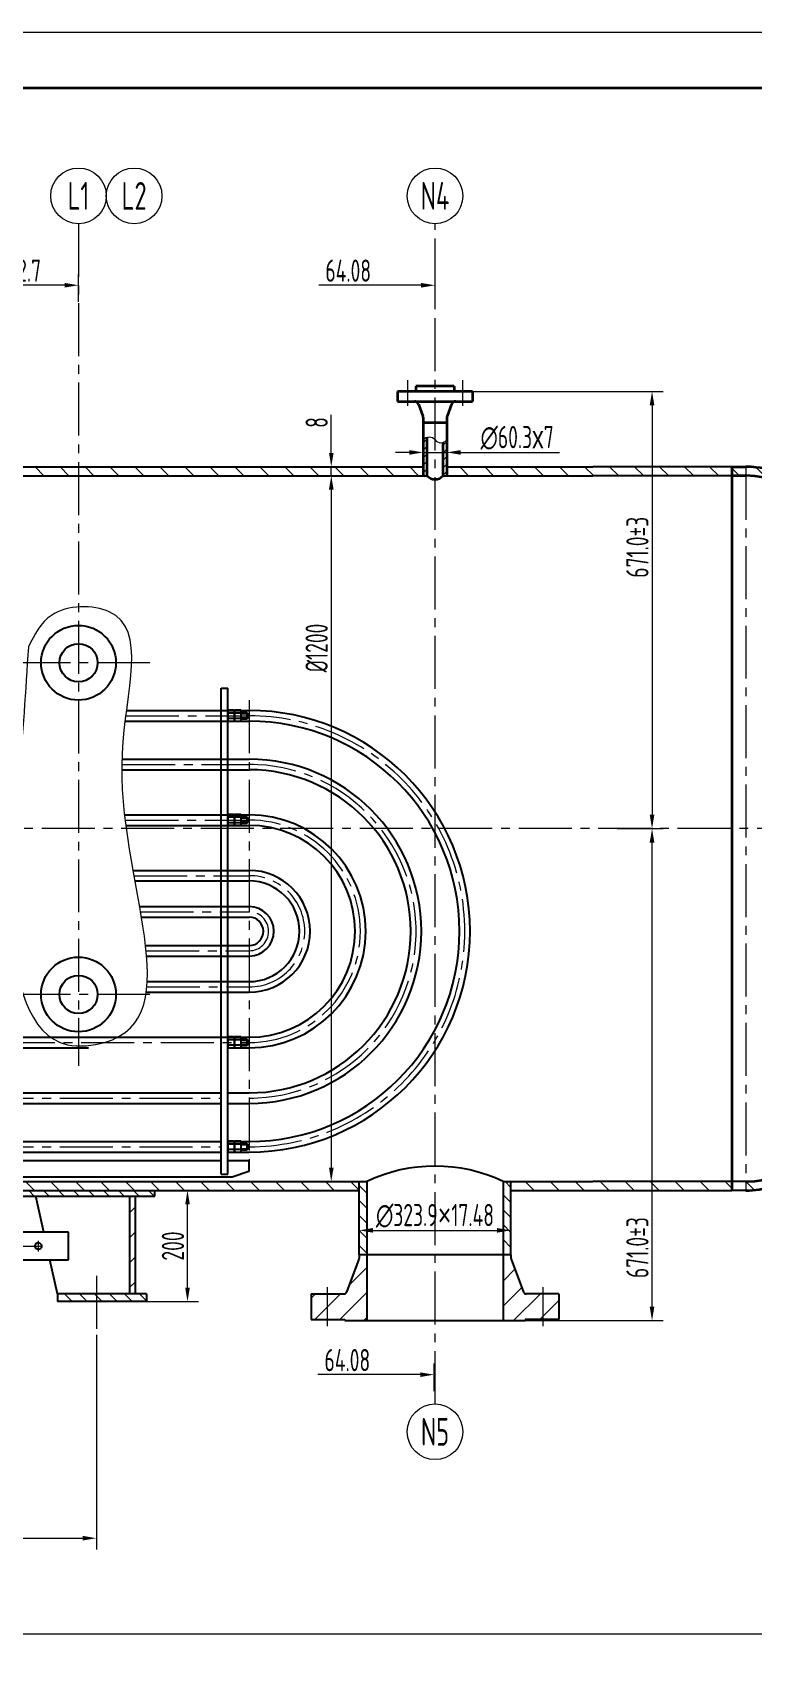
# Model space of a CAD drawing. Header units: millimetres. Extents: x 5765 to 6606, y -201 to 393.
# Drawn here: x 6195.1 to 6324.5, y 100.5 to 393.4 of the extents above; entities that cross this region are included whole.
import ezdxf
from ezdxf.enums import TextEntityAlignment as Align

# ---------------------------------------------------------------- set-up
doc = ezdxf.new("R2010")
doc.units = ezdxf.units.MM
doc.linetypes.add('CENTER2', pattern=[28.575, 19.05, -3.175, 3.175, -3.175])
for name, color, linetype, lineweight in [('1粗实线', 7, 'Continuous', 35), ('2细实线', 3, 'Continuous', 13), ('3中心线', 1, 'CENTER2', 13), ('6剖面线', 6, 'Continuous', 13), ('7文本', 2, 'Continuous', 13), ('8标注', 3, 'Continuous', 13), ('9图表', 4, 'Continuous', 13)]:
    doc.layers.add(name, color=color, linetype=linetype, lineweight=lineweight)
doc.styles.add('lanpec', font='bpec_e.shx', dxfattribs={"width": 0.75, "bigfont": 'hztxt.shx'})
doc.styles.add('lanpec-dim', font='bpec_e.shx', dxfattribs={"width": 0.75})
doc.dimstyles.new('lanpec', dxfattribs={"dimtxt": 4, "dimasz": 2.5, "dimexe": 2, "dimexo": 0, "dimtad": 1, "dimdsep": 46, "dimtxsty": 'lanpec-dim', "dimcen": 2.5, "dimclrd": 256, "dimclre": 256, "dimclrt": 256, "dimazin": 0, "dimtfac": 1, "dimtmove": 0, "dimatfit": 3, "dimfxl": 1, "dimlwd": -1, "dimlwe": -1, "dimarcsym": 0})
doc.dimstyles.new('lanpec$0', dxfattribs={"dimscale": 10, "dimtxt": 4, "dimasz": 2.5, "dimexe": 2, "dimexo": 0, "dimtad": 1, "dimdec": 1, "dimdsep": 46, "dimtxsty": 'lanpec-dim', "dimcen": 0.09, "dimclrd": 256, "dimclre": 256, "dimclrt": 256, "dimadec": 1, "dimazin": 0, "dimtfac": 0.707, "dimtdec": 1, "dimtmove": 0, "dimatfit": 3, "dimfxl": 1, "dimarcsym": 0})
pattern_1 = [(135, (0, -8.76), (-2.245064, -2.245064), [])]

# ---------------------------------------------------------------- blocks, each defined once
blk = doc.blocks.new('A1')
at = {"layer": '1粗实线'}
blk.add_lwpolyline([(-816, 10), (-10, 10), (-10, 584), (-816, 584)], close=True, dxfattribs=at)
at = {"layer": '9图表'}
blk.add_lwpolyline([(-841, 0), (0, 0), (0, 594), (-841, 594)], close=True, dxfattribs=at)
blk = doc.blocks.new('*D47')
at = {"layer": '8标注', "transparency": 16777216}
for p, q in [((6356.62, 250.3), (6356.62, 103.48)), ((5880.91, 231.84), (5880.91, 103.48)), ((5883.41, 105.48), (6354.12, 105.48))]:
    blk.add_line(p, q, dxfattribs=at)
for points in [[(5883.41, 105.9), (5883.41, 105.06), (5880.91, 105.48)], [(6354.12, 105.9), (6354.12, 105.06), (6356.62, 105.48)]]:
    blk.add_solid(points, dxfattribs=at)
at = {"layer": 'Defpoints', "color": 0, "transparency": 16777216}
for p in [(6356.62, 250.3), (5880.91, 231.84), (6356.62, 105.48)]:
    blk.add_point(p, dxfattribs=at)
at = {"layer": '8标注', "transparency": 16777216, "insert": (6118.76, 108.11), "char_height": 4, "attachment_point": 5, "style": 'lanpec-dim'}
blk.add_mtext('7701.343', dxfattribs=at)
blk = doc.blocks.new('*D48')
at = {"layer": '8标注', "transparency": 16777216}
for p, q in [((6248.79, 313.76), (6250.79, 313.76)), ((6248.79, 311.26), (6248.79, 189.34)), ((6248.79, 186.84), (6250.79, 186.84))]:
    blk.add_line(p, q, dxfattribs=at)
for points in [[(6248.38, 311.26), (6249.21, 311.26), (6248.79, 313.76)], [(6248.38, 189.34), (6249.21, 189.34), (6248.79, 186.84)]]:
    blk.add_solid(points, dxfattribs=at)
at = {"layer": 'Defpoints', "color": 0, "transparency": 16777216}
for p in [(6248.79, 313.76), (6248.79, 186.84), (6248.79, 186.84)]:
    blk.add_point(p, dxfattribs=at)
at = {"layer": '8标注', "transparency": 16777216, "insert": (6246.17, 282.78), "char_height": 4, "attachment_point": 5, "rotation": 90, "style": 'lanpec-dim'}
blk.add_mtext('%%C1200', dxfattribs=at)
blk = doc.blocks.new('*D51')
at = {"layer": '8标注', "transparency": 16777216}
for p, q in [((6253.79, 178.06), (6253.79, 180.06)), ((6281.09, 176.67), (6281.09, 180.06)), ((6256.29, 178.06), (6278.59, 178.06))]:
    blk.add_line(p, q, dxfattribs=at)
for points in [[(6256.29, 178.47), (6256.29, 177.64), (6253.79, 178.06)], [(6278.59, 178.47), (6278.59, 177.64), (6281.09, 178.06)]]:
    blk.add_solid(points, dxfattribs=at)
at = {"layer": 'Defpoints', "color": 0, "transparency": 16777216}
for p in [(6253.79, 178.06), (6281.09, 178.06), (6281.09, 176.67)]:
    blk.add_point(p, dxfattribs=at)
at = {"layer": '8标注', "transparency": 16777216, "insert": (6267.44, 180.68), "char_height": 4, "attachment_point": 5, "style": 'lanpec-dim'}
blk.add_mtext('∅323.9{\\fArial|b0|i0|c0|p34;×}17.48', dxfattribs=at)
blk = doc.blocks.new('*D53')
at = {"layer": '8标注', "transparency": 16777216}
for p, q in [((6248.79, 317.86), (6248.79, 324.73)), ((6253.32, 315.36), (6246.79, 315.36)), ((6252.79, 313.76), (6246.79, 313.76)), ((6248.79, 313.76), (6248.79, 315.36)), ((6248.79, 311.26), (6248.79, 308.76))]:
    blk.add_line(p, q, dxfattribs=at)
for points in [[(6248.38, 317.86), (6249.21, 317.86), (6248.79, 315.36)], [(6248.38, 311.26), (6249.21, 311.26), (6248.79, 313.76)]]:
    blk.add_solid(points, dxfattribs=at)
at = {"layer": 'Defpoints', "color": 0, "transparency": 16777216}
for p in [(6248.79, 315.36), (6252.79, 313.76), (6253.32, 315.36)]:
    blk.add_point(p, dxfattribs=at)
at = {"layer": '8标注', "transparency": 16777216, "insert": (6246.17, 323.33), "char_height": 4, "attachment_point": 5, "rotation": 90, "style": 'lanpec-dim'}
blk.add_mtext('8', dxfattribs=at)
blk = doc.blocks.new('管口号')
at = {"layer": '2细实线'}
blk.add_circle((0, 5), 5, dxfattribs=at)
at = {"layer": '7文本', "style": 'lanpec', "width": 0.75}
blk.add_attdef('N', text='', height=5, dxfattribs=at).set_placement((0, 5), align=Align.MIDDLE_CENTER)
blk = doc.blocks.new('*D58')
at = {"layer": '8标注', "transparency": 16777216}
for p, q in [((6300.18, 250.3), (6308.45, 250.3)), ((6306.45, 164.34), (6306.45, 247.8)), ((6271.37, 161.84), (6308.45, 161.84))]:
    blk.add_line(p, q, dxfattribs=at)
for points in [[(6306.03, 247.8), (6306.87, 247.8), (6306.45, 250.3)], [(6306.03, 164.34), (6306.87, 164.34), (6306.45, 161.84)]]:
    blk.add_solid(points, dxfattribs=at)
at = {"layer": 'Defpoints', "color": 0, "transparency": 16777216}
for p in [(6300.18, 250.3), (6306.45, 250.3), (6271.37, 161.84)]:
    blk.add_point(p, dxfattribs=at)
at = {"layer": '8标注', "transparency": 16777216, "insert": (6303.82, 174.95), "char_height": 4, "attachment_point": 5, "rotation": 90, "style": 'lanpec-dim'}
blk.add_mtext('671.0±3', dxfattribs=at)
blk = doc.blocks.new('*D42')
at = {"layer": '8标注', "transparency": 16777216}
for p, q in [((6041.57, 159.12), (6041.57, 120.7)), ((6206.58, 159.3), (6206.58, 120.7)), ((6044.07, 122.7), (6204.08, 122.7))]:
    blk.add_line(p, q, dxfattribs=at)
for points in [[(6044.07, 123.12), (6044.07, 122.28), (6041.57, 122.7)], [(6204.08, 123.12), (6204.08, 122.28), (6206.58, 122.7)]]:
    blk.add_solid(points, dxfattribs=at)
at = {"layer": 'Defpoints', "color": 0, "transparency": 16777216}
for p in [(6041.57, 159.12), (6206.58, 159.3), (6206.58, 122.7)]:
    blk.add_point(p, dxfattribs=at)
at = {"layer": '8标注', "transparency": 16777216, "insert": (6124.08, 125.33), "char_height": 4, "attachment_point": 5, "style": 'lanpec-dim'}
blk.add_mtext('2700%%P3', dxfattribs=at)
blk = doc.blocks.new('*D60')
at = {"layer": '8标注', "transparency": 16777216}
for p, q in [((6217.08, 185.24), (6224.95, 185.24)), ((6222.95, 167.74), (6222.95, 182.74)), ((6215.58, 165.24), (6224.95, 165.24))]:
    blk.add_line(p, q, dxfattribs=at)
for points in [[(6222.54, 182.74), (6223.37, 182.74), (6222.95, 185.24)], [(6222.54, 167.74), (6223.37, 167.74), (6222.95, 165.24)]]:
    blk.add_solid(points, dxfattribs=at)
at = {"layer": 'Defpoints', "color": 0, "transparency": 16777216}
for p in [(6217.08, 185.24), (6222.95, 185.24), (6215.58, 165.24)]:
    blk.add_point(p, dxfattribs=at)
at = {"layer": '8标注', "transparency": 16777216, "insert": (6220.33, 175.24), "char_height": 4, "attachment_point": 5, "rotation": 90, "style": 'lanpec-dim'}
blk.add_mtext('200', dxfattribs=at)
blk = doc.blocks.new('*D43')
at = {"layer": '8标注', "transparency": 16777216}
for p, q in [((6265.31, 317.95), (6265.31, 319.95)), ((6269.58, 316.61), (6269.58, 319.95)), ((6262.81, 317.95), (6260.31, 317.95)), ((6265.31, 317.95), (6269.58, 317.95)), ((6272.08, 317.95), (6289.81, 317.95))]:
    blk.add_line(p, q, dxfattribs=at)
for points in [[(6262.81, 318.36), (6262.81, 317.53), (6265.31, 317.95)], [(6272.08, 318.36), (6272.08, 317.53), (6269.58, 317.95)]]:
    blk.add_solid(points, dxfattribs=at)
at = {"layer": 'Defpoints', "color": 0, "transparency": 16777216}
for p in [(6265.31, 317.95), (6269.58, 317.95), (6269.58, 316.61)]:
    blk.add_point(p, dxfattribs=at)
at = {"layer": '8标注', "transparency": 16777216, "insert": (6282.2, 320.57), "char_height": 4, "attachment_point": 5, "style": 'lanpec-dim'}
blk.add_mtext('∅60.3{\\fArial|b0|i0|c0|p34;x}7', dxfattribs=at)
blk = doc.blocks.new('*D46')
at = {"layer": '8标注', "transparency": 16777216}
for p, q in [((6270.87, 328.91), (6308.45, 328.91)), ((6306.45, 326.41), (6306.45, 252.8)), ((6300.18, 250.3), (6308.45, 250.3))]:
    blk.add_line(p, q, dxfattribs=at)
for points in [[(6306.03, 326.41), (6306.87, 326.41), (6306.45, 328.91)], [(6306.03, 252.8), (6306.87, 252.8), (6306.45, 250.3)]]:
    blk.add_solid(points, dxfattribs=at)
at = {"layer": 'Defpoints', "color": 0, "transparency": 16777216}
for p in [(6270.87, 328.91), (6300.18, 250.3), (6306.45, 250.3)]:
    blk.add_point(p, dxfattribs=at)
at = {"layer": '8标注', "transparency": 16777216, "insert": (6303.82, 300.89), "char_height": 4, "attachment_point": 5, "rotation": 90, "style": 'lanpec-dim'}
blk.add_mtext('671.0±3', dxfattribs=at)
blk = doc.blocks.new('*D73')
at = {"layer": '8标注', "transparency": 16777216}
for p, q in [((6203.36, 345.04), (6203.36, 350)), ((6200.86, 348), (6189.34, 348))]:
    blk.add_line(p, q, dxfattribs=at)
blk.add_solid([(6200.86, 348.42), (6200.86, 347.59), (6203.36, 348)], dxfattribs=at)
at = {"layer": 'Defpoints', "color": 0, "transparency": 16777216}
for p in [(6203.36, 348), (6170.66, 345.04), (6203.36, 345.04)]:
    blk.add_point(p, dxfattribs=at)
at = {"layer": '8标注', "transparency": 16777216, "insert": (6193.58, 350.63), "char_height": 4, "attachment_point": 5, "style": 'lanpec-dim'}
blk.add_mtext('32.7', dxfattribs=at)
blk = doc.blocks.new('_None')
blk = doc.blocks.new('*D74')
at = {"layer": '8标注', "transparency": 16777216}
for p, q in [((6267.44, 345.04), (6267.44, 350)), ((6264.94, 348), (6246.55, 348))]:
    blk.add_line(p, q, dxfattribs=at)
blk.add_solid([(6264.94, 348.42), (6264.94, 347.59), (6267.44, 348)], dxfattribs=at)
at = {"layer": 'Defpoints', "color": 0, "transparency": 16777216}
for p in [(6267.44, 348), (6203.36, 345.04), (6267.44, 345.04)]:
    blk.add_point(p, dxfattribs=at)
at = {"layer": '8标注', "transparency": 16777216, "insert": (6251.84, 350.63), "char_height": 4, "attachment_point": 5, "style": 'lanpec-dim'}
blk.add_mtext('64.08', dxfattribs=at)
blk = doc.blocks.new('*D77')
at = {"layer": '8标注', "transparency": 16777216}
for p, q in [((6267.28, 149.14), (6267.28, 154.11)), ((6264.78, 152.11), (6246.39, 152.11))]:
    blk.add_line(p, q, dxfattribs=at)
blk.add_solid([(6264.78, 152.52), (6264.78, 151.69), (6267.28, 152.11)], dxfattribs=at)
at = {"layer": 'Defpoints', "color": 0, "transparency": 16777216}
for p in [(6267.28, 152.11), (6203.2, 149.14), (6267.28, 149.14)]:
    blk.add_point(p, dxfattribs=at)
at = {"layer": '8标注', "transparency": 16777216, "insert": (6251.68, 154.73), "char_height": 4, "attachment_point": 5, "style": 'lanpec-dim'}
blk.add_mtext('64.08', dxfattribs=at)

msp = doc.modelspace()

# ---------------------------------------------------------------- hatches: boundary and pattern name
at = {"layer": '6剖面线'}
h = msp.add_hatch(dxfattribs=at)
h.set_pattern_fill('ANSI31', color=256, scale=0.3, style=0)
h.set_pattern_definition([(45, (4729.1585, 1253.9941), (-0.6735192, 0.6735192), [])])
h.paths.add_polyline_path([(6266.026, 320.701, 0.1674325), (6265.306, 320.214), (6265.306, 313.762), (6266.026, 313.762)])
h.paths.add_polyline_path([(6269.578, 320.214, -0.1674325), (6268.858, 319.726), (6268.858, 313.762), (6269.578, 313.762)])
h = msp.add_hatch(dxfattribs=at)
h.set_pattern_fill('ANSI31', color=256, angle=90, style=0)
h.set_pattern_definition(pattern_1)
h.paths.add_polyline_path([(6114.6, 315.362), (6103.25, 315.362), (6103.25, 313.762), (6114.6, 313.762)])
h.paths.add_polyline_path([(6170.66, 315.362), (6114.6, 315.362), (6114.6, 313.762), (6152.21, 313.762), (6170.66, 313.762)])
h.paths.add_polyline_path([(6203.36, 315.362), (6170.66, 315.362), (6170.66, 313.762), (6203.36, 313.762)])
h.paths.add_polyline_path([(6265.306, 315.362), (6203.36, 315.362), (6203.36, 313.762), (6265.306, 313.762)])
h.paths.add_polyline_path([(6320.783, 315.366), (6295.783, 315.366), (6269.578, 315.362), (6269.578, 313.762), (6295.783, 313.762), (6295.783, 313.766), (6320.783, 313.766)])
h = msp.add_hatch(dxfattribs=at)
h.set_pattern_fill('ANSI31', color=256, angle=90, style=0)
h.set_pattern_definition([(135, (28.74, -6.8075), (-2.245064, -2.245064), [])])
edge = h.paths.add_edge_path()
edge.add_spline(control_points=[(6323.283, 185.236), (6324.908, 185.236), (6326.533, 185.464), (6329.727, 186.361), (6331.297, 187.03), (6335.698, 189.553), (6338.411, 191.929), (6343.381, 197.921), (6345.64, 201.539), (6349.593, 209.774), (6351.287, 214.392), (6354.01, 224.324), (6355.04, 229.639), (6356.373, 240.611), (6356.676, 246.268), (6356.535, 257.546), (6356.091, 263.167), (6354.485, 273.997), (6353.323, 279.205), (6350.352, 288.863), (6348.542, 293.312), (6344.379, 301.16), (6342.026, 304.558), (6336.888, 310.072), (6334.1, 312.189), (6329.224, 314.463), (6327.218, 315.04), (6324.557, 315.331), (6323.92, 315.366), (6323.283, 315.366)], knot_values=[3.1415927, 3.1415927, 3.1415927, 3.1415927, 3.281154, 3.281154, 3.4207154, 3.4207154, 3.6840495, 3.6840495, 3.9473836, 3.9473836, 4.2107177, 4.2107177, 4.4740518, 4.4740518, 4.737386, 4.737386, 5.0007201, 5.0007201, 5.2640542, 5.2640542, 5.5273883, 5.5273883, 5.7907224, 5.7907224, 6.0540566, 6.0540566, 6.22848, 6.22848, 6.2831853, 6.2831853, 6.2831853, 6.2831853], degree=3, periodic=0)
edge.add_line((6323.283, 315.366), (6323.283, 313.766))
edge.add_ellipse((6323.283, 250.301), major_axis=(0, 63.465), ratio=0.5, start_angle=180, end_angle=360, ccw=False)
edge.add_line((6323.283, 186.836), (6323.283, 185.236))
h.paths.add_polyline_path([(6323.283, 315.366), (6321.823, 315.366, -0.2410799), (6321.303, 314.383, -0.1511721), (6320.783, 313.934), (6320.783, 313.766), (6323.283, 313.766)])
h.paths.add_polyline_path([(6321.823, 315.366), (6320.783, 315.366), (6320.783, 313.934, 0.1511721), (6321.303, 314.383, 0.2410799)], flags=17)
h.paths.add_polyline_path([(6323.283, 186.836), (6320.783, 186.836), (6320.783, 185.236), (6323.283, 185.236)])
h = msp.add_hatch(dxfattribs=at)
h.set_pattern_fill('ANSI31', color=256, angle=90, style=0)
h.set_pattern_definition(pattern_1)
h.paths.add_polyline_path([(6320.783, 186.836), (6281.092, 186.836), (6281.092, 185.236), (6320.783, 185.236)])
h.paths.add_polyline_path([(6141.96, 186.836), (6141.96, 185.236), (6253.792, 185.236), (6253.792, 186.836)])
h.paths.add_polyline_path([(6114.66, 185.236), (6114.66, 186.836), (6103.25, 186.836), (6103.25, 185.236)])
h = msp.add_hatch(dxfattribs=at)
h.set_pattern_fill('ANSI31', color=256, scale=0.6, angle=90, style=0)
h.set_pattern_definition([(135, (6205.631, 184.782), (-1.34704, -1.34704), [])])
h.paths.add_polyline_path([(6209.445, 185.236), (6204.189, 185.236), (6204.189, 184.236), (6209.445, 184.236)])
h.paths.add_polyline_path([(6204.189, 184.236), (6204.189, 185.236), (6192.08, 185.236), (6192.08, 184.236)])
h.paths.add_polyline_path([(6209.445, 185.236), (6209.445, 184.236), (6217.08, 184.236), (6217.08, 185.236)])
h = msp.add_hatch(dxfattribs=at)
h.set_pattern_fill('ANSI31', color=256, scale=0.6, angle=90, style=0)
h.set_pattern_definition([(135, (6253.4626, 178.3702), (-1.34704, -1.34704), [])])
h.paths.add_polyline_path([(6255.192, 173.636), (6253.792, 173.636), (6253.792, 186.836), (6255.192, 186.836)])
h.paths.add_polyline_path([(6281.092, 173.636), (6279.692, 173.636), (6279.692, 186.836), (6281.092, 186.836)])
h = msp.add_hatch(dxfattribs=at)
h.set_pattern_fill('ANSI31', color=256, style=0)
h.set_pattern_definition([(45, (4790.382, 1210.699), (-2.245064, 2.245064), [])])
h.paths.add_polyline_path([(6213.58, 184.236), (6212.58, 184.236), (6212.58, 166.636), (6213.58, 166.636)])
h = msp.add_hatch(dxfattribs=at)
h.set_pattern_fill('ANSI31', color=256, style=0)
h.set_pattern_definition([(45, (6035.521, 1217.919), (-2.245064, 2.245064), [])])
h.paths.add_polyline_path([(6286.812, 166.646), (6285.312, 166.646), (6285.312, 162.036), (6286.812, 162.036)])
h.paths.add_polyline_path([(6288.312, 166.646), (6286.812, 166.646), (6286.812, 162.036), (6288.312, 162.036)])
h.paths.add_polyline_path([(6285.312, 162.036), (6283.632, 162.036), (6283.632, 161.836), (6279.692, 161.836), (6279.692, 173.636), (6281.092, 173.636), (6281.092, 173.028, 0.09138), (6281.125, 172.85), (6283.369, 166.968, 0.3110597), (6283.837, 166.646), (6285.312, 166.646)])
h.paths.add_polyline_path([(6289.692, 162.036), (6288.312, 162.036), (6288.312, 166.646), (6289.692, 166.646)])
h.paths.add_polyline_path([(6255.192, 161.836), (6251.252, 161.836), (6251.252, 162.036), (6248.072, 162.036), (6248.072, 166.646), (6251.048, 166.646, 0.3110597), (6251.515, 166.968), (6253.759, 172.85, 0.09138), (6253.792, 173.028), (6253.792, 173.636), (6255.192, 173.636)])
h.paths.add_polyline_path([(6248.072, 162.036), (6245.192, 162.036), (6245.192, 166.646), (6248.072, 166.646)])
h = msp.add_hatch(dxfattribs=at)
h.set_pattern_fill('ANSI31', color=256, scale=0.6, angle=90, style=0)
h.set_pattern_definition([(135, (4790.382, 1210.6989), (-1.3470384, -1.3470384), [])])
h.paths.add_polyline_path([(6215.58, 165.236), (6215.58, 166.636), (6206.58, 166.636), (6206.58, 165.236)])
h.paths.add_polyline_path([(6206.58, 165.236), (6206.58, 166.636), (6199.58, 166.636), (6199.58, 165.236)])

# ---------------------------------------------------------------- linework, layer by layer
for p, q in [((6103.25, 315.362), (6265.306, 315.362)), ((6103.25, 313.762), (6266.026, 313.762)), ((6268.858, 313.762), (6295.783, 313.762)), ((6269.578, 315.362), (6295.783, 315.362)), ((6320.783, 315.366), (6295.783, 315.366)), ((6295.783, 313.766), (6320.783, 313.766)), ((6320.783, 315.362), (6320.783, 185.236)), ((6228.983, 188.136), (6228.983, 275.536)), ((6228.983, 275.536), (6230.183, 275.536)), ((6230.183, 188.136), (6230.183, 275.536)), ((6211.768, 269.636), (6230.183, 269.636)), ((6212.009, 271.536), (6230.183, 271.536)), ((6230.183, 271.536), (6234.033, 271.536)), ((6230.183, 269.836), (6230.183, 271.336)), ((6230.183, 269.636), (6234.033, 269.636)), ((6231.332, 271.586), (6230.254, 271.586)), ((6231.332, 271.086), (6230.254, 271.086)), ((6231.332, 270.086), (6230.254, 270.086)), ((6231.332, 269.586), (6230.254, 269.586)), ((6231.403, 269.836), (6231.403, 271.336)), ((6231.403, 269.836), (6231.403, 271.336)), ((6232.552, 271.586), (6231.474, 271.586)), ((6232.552, 271.086), (6231.474, 271.086)), ((6232.552, 270.086), (6231.474, 270.086)), ((6232.552, 269.586), (6231.474, 269.586)), ((6232.623, 269.836), (6232.623, 271.336)), ((6232.623, 271.186), (6233.623, 271.186)), ((6232.623, 270.986), (6233.823, 270.986)), ((6233.823, 270.186), (6232.623, 270.186)), ((6233.623, 269.986), (6232.623, 269.986)), ((6233.623, 271.186), (6233.823, 270.986)), ((6233.623, 271.186), (6233.623, 269.986)), ((6233.823, 270.186), (6233.623, 269.986)), ((6233.823, 270.986), (6233.823, 270.186)), ((6211.182, 260.886), (6230.183, 260.886)), ((6211.204, 262.786), (6230.183, 262.786)), ((6230.183, 262.786), (6234.033, 262.786)), ((6230.183, 260.886), (6234.033, 260.886)), ((6211.678, 252.786), (6230.183, 252.786)), ((6230.183, 252.786), (6234.033, 252.786)), ((6230.183, 251.086), (6230.183, 252.586)), ((6231.332, 252.836), (6230.254, 252.836)), ((6231.332, 252.336), (6230.254, 252.336)), ((6231.403, 251.086), (6231.403, 252.586)), ((6231.403, 251.086), (6231.403, 252.586)), ((6232.552, 252.836), (6231.474, 252.836)), ((6232.552, 252.336), (6231.474, 252.336)), ((6232.623, 251.086), (6232.623, 252.586)), ((6232.623, 252.436), (6233.623, 252.436)), ((6232.623, 252.236), (6233.823, 252.236)), ((6233.623, 252.436), (6233.823, 252.236)), ((6233.623, 252.436), (6233.623, 251.236)), ((6233.823, 252.236), (6233.823, 251.436)), ((6211.905, 250.886), (6230.183, 250.886)), ((6230.183, 250.886), (6234.033, 250.886)), ((6231.332, 251.336), (6230.254, 251.336)), ((6231.332, 250.836), (6230.254, 250.836)), ((6232.552, 251.336), (6231.474, 251.336)), ((6232.552, 250.836), (6231.474, 250.836)), ((6233.823, 251.436), (6232.623, 251.436)), ((6233.623, 251.236), (6232.623, 251.236)), ((6233.823, 251.436), (6233.623, 251.236)), ((6213.172, 242.786), (6230.183, 242.786)), ((6213.511, 240.886), (6230.183, 240.886)), ((6230.183, 242.786), (6234.033, 242.786)), ((6230.183, 240.886), (6234.033, 240.886)), ((6214.338, 236.286), (6230.183, 236.286)), ((6214.665, 234.386), (6230.183, 234.386)), ((6230.183, 236.286), (6234.033, 236.286)), ((6230.183, 234.386), (6234.033, 234.386)), ((6215.409, 229.286), (6230.183, 229.286)), ((6230.183, 229.286), (6234.033, 229.286)), ((6215.602, 227.386), (6230.183, 227.386)), ((6230.183, 227.386), (6234.033, 227.386)), ((6215.723, 222.786), (6230.183, 222.786)), ((6230.183, 222.786), (6234.033, 222.786)), ((6215.551, 220.886), (6230.183, 220.886)), ((6230.183, 220.886), (6234.033, 220.886)), ((6014.292, 210.886), (6205.183, 210.886)), ((6176.674, 212.786), (6230.183, 212.786)), ((6230.183, 212.786), (6234.033, 212.786)), ((6230.183, 211.086), (6230.183, 212.586)), ((6230.183, 210.886), (6234.033, 210.886)), ((6231.332, 212.836), (6230.254, 212.836)), ((6231.332, 212.336), (6230.254, 212.336)), ((6231.332, 211.336), (6230.254, 211.336)), ((6231.403, 211.086), (6231.403, 212.586)), ((6231.403, 211.086), (6231.403, 212.586)), ((6232.552, 212.836), (6231.474, 212.836)), ((6232.552, 212.336), (6231.474, 212.336)), ((6232.552, 211.336), (6231.474, 211.336)), ((6232.623, 211.086), (6232.623, 212.586)), ((6232.623, 212.436), (6233.623, 212.436)), ((6232.623, 212.236), (6233.823, 212.236)), ((6233.823, 211.436), (6232.623, 211.436)), ((6233.623, 211.236), (6232.623, 211.236)), ((6233.623, 212.436), (6233.823, 212.236)), ((6233.623, 212.436), (6233.623, 211.236)), ((6233.823, 211.436), (6233.623, 211.236)), ((6233.823, 212.236), (6233.823, 211.436)), ((6231.332, 210.836), (6230.254, 210.836)), ((6232.552, 210.836), (6231.474, 210.836)), ((6014.292, 202.786), (6228.983, 202.786)), ((6230.183, 202.786), (6234.033, 202.786)), ((6014.292, 200.886), (6228.983, 200.886)), ((6230.183, 200.886), (6234.033, 200.886)), ((6014.292, 194.036), (6228.983, 194.036)), ((6230.183, 194.036), (6234.033, 194.036)), ((6230.183, 192.336), (6230.183, 193.836)), ((6231.332, 194.086), (6230.254, 194.086)), ((6231.332, 193.586), (6230.254, 193.586)), ((6231.403, 192.336), (6231.403, 193.836)), ((6231.403, 192.336), (6231.403, 193.836)), ((6232.552, 194.086), (6231.474, 194.086)), ((6232.552, 193.586), (6231.474, 193.586)), ((6232.623, 192.336), (6232.623, 193.836)), ((6232.623, 193.686), (6233.623, 193.686)), ((6232.623, 193.486), (6233.823, 193.486)), ((6233.623, 193.686), (6233.823, 193.486)), ((6233.623, 193.686), (6233.623, 192.486)), ((6233.823, 193.486), (6233.823, 192.686)), ((6014.292, 192.136), (6228.983, 192.136)), ((6014.292, 190.636), (6228.983, 190.636)), ((6230.183, 192.136), (6234.033, 192.136)), ((6230.183, 190.636), (6233.983, 190.636)), ((6231.332, 192.586), (6230.254, 192.586)), ((6231.332, 192.086), (6230.254, 192.086)), ((6232.552, 192.586), (6231.474, 192.586)), ((6232.552, 192.086), (6231.474, 192.086)), ((6233.823, 192.686), (6232.623, 192.686)), ((6233.623, 192.486), (6232.623, 192.486)), ((6233.823, 192.686), (6233.623, 192.486)), ((6233.983, 190.636), (6233.983, 188.636)), ((6230.983, 187.636), (6138.717, 187.636)), ((6228.983, 188.136), (6230.183, 188.136)), ((6228.983, 188.136), (6230.183, 188.136)), ((6233.983, 188.636), (6230.983, 187.636)), ((6141.96, 186.836), (6255.192, 186.836)), ((6141.96, 185.236), (6253.792, 185.236)), ((6217.08, 184.236), (6217.08, 185.236)), ((6253.792, 173.636), (6253.792, 186.836)), ((6253.792, 173.636), (6253.792, 186.836)), ((6255.192, 186.836), (6255.192, 161.836)), ((6279.692, 186.836), (6295.783, 186.836)), ((6279.692, 186.836), (6279.692, 161.836)), ((6281.092, 173.636), (6281.092, 186.836)), ((6281.092, 173.636), (6281.092, 186.836)), ((6281.092, 185.236), (6295.783, 185.236)), ((6320.783, 186.836), (6295.783, 186.836)), ((6295.783, 185.236), (6320.783, 185.236)), ((6323.283, 186.836), (6320.783, 186.836)), ((6323.283, 185.236), (6320.783, 185.236)), ((6192.08, 184.236), (6204.189, 184.236)), ((6197.125, 177.736), (6195.688, 184.236)), ((6204.189, 184.236), (6217.08, 184.236)), ((6212.58, 166.636), (6212.58, 184.236)), ((6213.58, 166.636), (6213.58, 184.236)), ((6253.759, 172.85), (6251.515, 166.968)), ((6281.092, 173.636), (6253.792, 173.636)), ((6253.792, 173.636), (6253.792, 173.028)), ((6281.092, 173.636), (6281.092, 173.028)), ((6281.125, 172.85), (6283.369, 166.968)), ((6199.58, 166.636), (6198.231, 172.736)), ((6215.58, 166.636), (6199.58, 166.636)), ((6199.58, 166.636), (6199.58, 165.236)), ((6215.58, 165.236), (6199.58, 165.236)), ((6215.58, 165.236), (6199.58, 165.236)), ((6215.58, 166.636), (6215.58, 165.236)), ((6245.192, 166.646), (6245.192, 162.036)), ((6245.192, 166.646), (6251.048, 166.646)), ((6289.692, 166.646), (6283.837, 166.646)), ((6289.692, 166.646), (6289.692, 162.036)), ((6245.192, 162.036), (6251.252, 162.036)), ((6251.252, 162.036), (6251.252, 161.836)), ((6251.252, 161.836), (6283.632, 161.836)), ((6289.692, 162.036), (6283.632, 162.036)), ((6283.632, 162.036), (6283.632, 161.836))]:
    msp.add_line(p, q)
at = {"ltscale": 2}
for p, q in [((6201.58, 177.736), (6192.08, 177.736)), ((6201.58, 172.736), (6201.58, 177.736)), ((6192.08, 172.736), (6201.58, 172.736))]:
    msp.add_line(p, q, dxfattribs=at)
for centre, radius in [((6203.36, 280.122), 6.72), ((6203.36, 280.122), 3.432), ((6203.36, 220.475), 6.72), ((6203.36, 220.475), 3.432)]:
    msp.add_circle(centre, radius)
at = {"ltscale": 3}
msp.add_circle((6196.134, 175.236), 0.6, dxfattribs=at)
for centre, radius, start, end in [((6230.66, 271.336), 0.477, 148.35948, 211.64052), ((6231.983, 270.586), 1.8, 163.87238, 196.12762), ((6230.66, 269.836), 0.477, 148.35948, 211.64052), ((6230.926, 271.336), 0.477, 328.35948, 31.64052), ((6229.603, 270.586), 1.8, 343.87238, 16.12762), ((6230.926, 269.836), 0.477, 328.35948, 31.64052), ((6231.88, 271.336), 0.477, 148.35948, 211.64052), ((6233.203, 270.586), 1.8, 163.87238, 196.12762), ((6231.88, 269.836), 0.477, 148.35948, 211.64052), ((6232.146, 271.336), 0.477, 328.35948, 31.64052), ((6230.823, 270.586), 1.8, 343.87238, 16.12762), ((6232.146, 269.836), 0.477, 328.35948, 31.64052), ((6234.033, 231.836), 39.7, 270, 90), ((6234.033, 231.836), 37.8, 270, 90), ((6234.033, 231.836), 30.95, 270, 90), ((6234.033, 231.836), 29.05, 270, 90), ((6230.66, 252.586), 0.477, 148.35948, 211.64052), ((6231.983, 251.836), 1.8, 163.87238, 196.12762), ((6230.926, 252.586), 0.477, 328.35948, 31.64052), ((6229.603, 251.836), 1.8, 343.87238, 16.12762), ((6231.88, 252.586), 0.477, 148.35948, 211.64052), ((6233.203, 251.836), 1.8, 163.87238, 196.12762), ((6232.146, 252.586), 0.477, 328.35948, 31.64052), ((6230.823, 251.836), 1.8, 343.87238, 16.12762), ((6234.033, 231.836), 20.95, 270, 90), ((6230.66, 251.086), 0.477, 148.35948, 211.64052), ((6230.926, 251.086), 0.477, 328.35948, 31.64052), ((6231.88, 251.086), 0.477, 148.35948, 211.64052), ((6232.146, 251.086), 0.477, 328.35948, 31.64052), ((6234.033, 231.836), 19.05, 270, 90), ((6234.033, 231.836), 10.95, 270, 90), ((6234.033, 231.836), 9.05, 270, 90), ((6234.033, 231.836), 4.45, 270, 90), ((6234.033, 231.836), 2.55, 270, 90), ((6230.66, 212.586), 0.477, 148.35948, 211.64052), ((6231.983, 211.836), 1.8, 163.87238, 196.12762), ((6230.66, 211.086), 0.477, 148.35948, 211.64052), ((6230.926, 212.586), 0.477, 328.35948, 31.64052), ((6229.603, 211.836), 1.8, 343.87238, 16.12762), ((6230.926, 211.086), 0.477, 328.35948, 31.64052), ((6231.88, 212.586), 0.477, 148.35948, 211.64052), ((6233.203, 211.836), 1.8, 163.87238, 196.12762), ((6231.88, 211.086), 0.477, 148.35948, 211.64052), ((6232.146, 212.586), 0.477, 328.35948, 31.64052), ((6230.823, 211.836), 1.8, 343.87238, 16.12762), ((6232.146, 211.086), 0.477, 328.35948, 31.64052), ((6230.66, 193.836), 0.477, 148.35948, 211.64052), ((6231.983, 193.086), 1.8, 163.87238, 196.12762), ((6230.926, 193.836), 0.477, 328.35948, 31.64052), ((6229.603, 193.086), 1.8, 343.87238, 16.12762), ((6231.88, 193.836), 0.477, 148.35948, 211.64052), ((6233.203, 193.086), 1.8, 163.87238, 196.12762), ((6232.146, 193.836), 0.477, 328.35948, 31.64052), ((6230.823, 193.086), 1.8, 343.87238, 16.12762), ((6230.66, 192.336), 0.477, 148.35948, 211.64052), ((6230.926, 192.336), 0.477, 328.35948, 31.64052), ((6231.88, 192.336), 0.477, 148.35948, 211.64052), ((6232.146, 192.336), 0.477, 328.35948, 31.64052), ((6267.442, 161.135), 28.471, 64.51564, 115.48436), ((6253.292, 173.028), 0.5, 339.11524, 0), ((6281.592, 173.028), 0.5, 180, 200.88476), ((6251.048, 167.146), 0.5, 270, 339.11524), ((6283.837, 167.146), 0.5, 200.88476, 270)]:
    msp.add_arc(centre, radius, start, end)
at = {"layer": '1粗实线', "ltscale": 0.5}
for p, q in [((6274.162, 328.908), (6260.722, 328.908)), ((6260.722, 328.908), (6260.722, 327.116)), ((6270.874, 329.848), (6264.01, 329.848)), ((6264.01, 329.848), (6264.01, 328.908)), ((6270.874, 329.848), (6270.874, 328.908)), ((6274.162, 328.908), (6274.162, 327.116)), ((6260.722, 327.116), (6274.162, 327.116)), ((6264.474, 326.593), (6265.257, 324.474)), ((6270.411, 326.593), (6269.628, 324.474)), ((6265.306, 324.197), (6265.306, 323.348)), ((6265.306, 323.348), (6269.578, 323.348)), ((6265.306, 323.348), (6265.306, 313.762)), ((6269.578, 324.197), (6269.578, 323.348)), ((6269.578, 323.348), (6269.578, 313.762)), ((6266.026, 313.762), (6266.026, 320.701)), ((6268.858, 319.726), (6268.858, 313.762))]:
    msp.add_line(p, q, dxfattribs=at)
at = {"layer": '1粗实线'}
for p, q in [((6320.783, 315.366), (6323.283, 315.366)), ((6320.783, 315.366), (6320.783, 185.236)), ((6320.783, 313.766), (6323.283, 313.766))]:
    msp.add_line(p, q, dxfattribs=at)
at = {"layer": '1粗实线', "ltscale": 0.5}
for centre, radius, start, end in [((6263.723, 326.316), 0.8, 20.28013, 90), ((6271.161, 326.316), 0.8, 90, 159.71987), ((6264.506, 324.197), 0.8, 0, 20.28013), ((6270.378, 324.197), 0.8, 159.71987, 180), ((6267.442, 314.965), 1.858, 220.35736, 319.64264)]:
    msp.add_arc(centre, radius, start, end, dxfattribs=at)
at = {"layer": '1粗实线'}
msp.add_ellipse((6323.283, 250.301), major_axis=(0, 63.465), ratio=0.5, start_param=3.1415927, end_param=6.2831853, dxfattribs=at)
msp.add_open_spline([(6323.283, 185.236), (6324.908, 185.236), (6326.533, 185.464), (6329.727, 186.361), (6331.297, 187.03), (6335.698, 189.553), (6338.411, 191.929), (6343.381, 197.921), (6345.64, 201.539), (6349.593, 209.774), (6351.287, 214.392), (6354.01, 224.324), (6355.04, 229.639), (6356.373, 240.611), (6356.676, 246.268), (6356.535, 257.546), (6356.091, 263.167), (6354.485, 273.997), (6353.323, 279.205), (6350.352, 288.863), (6348.542, 293.312), (6344.379, 301.16), (6342.026, 304.558), (6336.888, 310.072), (6334.1, 312.189), (6329.224, 314.463), (6327.218, 315.04), (6324.557, 315.331), (6323.92, 315.366), (6323.283, 315.366)], degree=3, knots=[3.1415927, 3.1415927, 3.1415927, 3.1415927, 3.281154, 3.281154, 3.4207154, 3.4207154, 3.6840495, 3.6840495, 3.9473836, 3.9473836, 4.2107177, 4.2107177, 4.4740518, 4.4740518, 4.737386, 4.737386, 5.0007201, 5.0007201, 5.2640542, 5.2640542, 5.5273883, 5.5273883, 5.7907224, 5.7907224, 6.0540566, 6.0540566, 6.22848, 6.22848, 6.2831853, 6.2831853, 6.2831853, 6.2831853], dxfattribs=at)
at = {"layer": '2细实线'}
msp.add_lwpolyline([(6265.306, 320.214, -0.5), (6267.442, 320.214, 0.5), (6269.578, 320.214, 0.5)], format="xyb", dxfattribs=at)
at = {"layer": '3中心线', "ltscale": 0.5}
for p, q in [((6203.36, 359.072), (6203.36, 207.646)), ((6267.442, 146.836), (6267.442, 359.072)), ((6262.49, 330.926), (6262.49, 326.316)), ((6272.394, 330.926), (6272.394, 326.316)), ((6323.283, 315.366), (6323.283, 185.236)), ((6216.188, 280.122), (6190.531, 280.122)), ((6234.033, 273.381), (6234.033, 190.291)), ((6211.887, 270.586), (6234.033, 270.586)), ((6211.185, 261.836), (6234.033, 261.836)), ((6363.44, 250.299), (6103.25, 250.299)), ((6211.787, 251.836), (6234.033, 251.836)), ((6213.34, 241.836), (6234.033, 241.836)), ((6214.504, 235.336), (6234.033, 235.336)), ((6215.514, 228.336), (6234.033, 228.336)), ((6216.188, 220.475), (6190.531, 220.475)), ((6215.659, 221.836), (6234.033, 221.836)), ((6175.285, 211.836), (6234.033, 211.836)), ((6014.292, 201.836), (6228.983, 201.836)), ((6014.292, 193.086), (6228.983, 193.086)), ((6196.134, 176.199), (6196.134, 174.272)), ((6190.136, 175.236), (6196.906, 175.236)), ((6206.58, 169.868), (6206.58, 159.297)), ((6248.072, 167.836), (6248.072, 160.846)), ((6286.812, 167.836), (6286.812, 160.846))]:
    msp.add_line(p, q, dxfattribs=at)
for radius in [38.75, 30, 20, 10, 3.5]:
    msp.add_arc((6234.033, 231.836), radius, 270, 90, dxfattribs=at)
at = {"layer": '8标注'}
msp.add_spline([(6194.344, 282.958), (6198.485, 288.647), (6208.898, 289.28), (6211.242, 263.786), (6208.043, 211.853), (6201.368, 211.447), (6191.304, 231.811), (6192.591, 259.739), (6194.344, 282.958)], degree=3, dxfattribs=at)

# ---------------------------------------------------------------- block references
at = {"layer": '2细实线'}
msp.add_blockref('A1', (6606.028, -200.559), dxfattribs=at)
at = {"layer": '8标注'}
for p, values in [((6203.36, 359.072), {'N': 'L1'}), ((6213.36, 359.072), {'N': 'L2'}), ((6267.442, 359.072), {'N': 'N4'}), ((6267.442, 136.836), {'N': 'N5'})]:
    msp.add_blockref('管口号', p, dxfattribs=at).add_auto_attribs(values)

# ---------------------------------------------------------------- dimensions: what is measured, and where the dimension line sits
for base, p1, p2, picture, middle in [((6203.36, 348.002), (6170.66, 345.036), (6203.36, 345.036), '*D73', (6193.58, 348.002)), ((6267.442, 348.002), (6203.36, 345.036), (6267.442, 345.036), '*D74', (6251.84, 348.002)), ((6267.283, 152.107), (6203.2, 149.14), (6267.283, 149.14), '*D77', (6251.68, 152.107))]:
    dim = msp.add_linear_dim(base=base, p1=p1, p2=p2, dimstyle='lanpec$0', override={"dimscale": 1, "dimdec": 2, "dimblk1": 'None', "dimsah": 1, "dimcen": 2.5, "dimse1": 1, "dimsd1": 1, "dimadec": 2, "dimtfac": 1, "dimtdec": 2, "dimlwd": 65535, "dimlwe": 65535}, dxfattribs=at)
    dim.commit()
    dim.dimension.update_dxf_attribs({"geometry": picture, "text_midpoint": middle, "dimtype": 160})
for p1, angle, picture, middle in [((6270.874, 328.908), 90, '*D46', (6306.45, 300.892)), ((6271.366, 161.836), 270, '*D58', (6306.45, 174.949))]:
    dim = msp.add_linear_dim(base=(6306.45, 250.299), p1=p1, p2=(6300.18, 250.299), angle=angle, text='671.0±3', dimstyle='lanpec$0', override={"dimscale": 1, "dimdec": 2, "dimcen": 2.5, "dimadec": 2, "dimtfac": 1, "dimtdec": 2, "dimlwd": 65535, "dimlwe": 65535}, dxfattribs=at)
    dim.commit()
    dim.dimension.update_dxf_attribs({"geometry": picture, "text_midpoint": middle, "dimtype": 160})
for base, p1, p2, text, picture, middle in [((6248.792, 315.362), (6252.792, 313.762), (6253.32, 315.362), '8', '*D53', (6248.792, 323.33)), ((6248.792, 186.836), (6248.792, 313.762), (6248.792, 186.836), '%%C1200', '*D48', (6248.792, 282.782))]:
    dim = msp.add_linear_dim(base=base, p1=p1, p2=p2, angle=90, text=text, dimstyle='lanpec', dxfattribs=at)
    dim.commit()
    dim.dimension.update_dxf_attribs({"geometry": picture, "text_midpoint": middle, "dimtype": 160})
dim = msp.add_linear_dim(base=(6269.578, 317.948), p1=(6265.306, 317.948), p2=(6269.578, 316.612), text='∅60.3{\\fArial|b0|i0|c0|p34;x}7', dimstyle='lanpec', dxfattribs=at)
dim.commit()
dim.dimension.update_dxf_attribs({"geometry": '*D43', "text_midpoint": (6282.195, 317.948), "dimtype": 160})
for base, p1, p2, text, picture, middle in [((6356.616, 105.48), (5880.912, 231.836), (6356.616, 250.301), '7701.343', '*D47', (6118.764, 108.105)), ((6281.092, 178.057), (6253.792, 178.057), (6281.092, 176.667), '∅323.9{\\fArial|b0|i0|c0|p34;×}17.48', '*D51', (6267.442, 180.682)), ((6206.58, 122.7), (6041.572, 159.119), (6206.58, 159.297), '2700%%P3', '*D42', (6124.076, 125.325))]:
    dim = msp.add_linear_dim(base=base, p1=p1, p2=p2, text=text, dimstyle='lanpec', dxfattribs=at)
    dim.commit()
    dim.dimension.update_dxf_attribs({"geometry": picture, "text_midpoint": middle})
dim = msp.add_linear_dim(base=(6222.954, 185.236), p1=(6215.58, 165.236), p2=(6217.08, 185.236), angle=90, text='200', dimstyle='lanpec', dxfattribs=at)
dim.commit()
dim.dimension.update_dxf_attribs({"geometry": '*D60', "text_midpoint": (6220.329, 175.236)})

doc.saveas('drawing.dxf')
